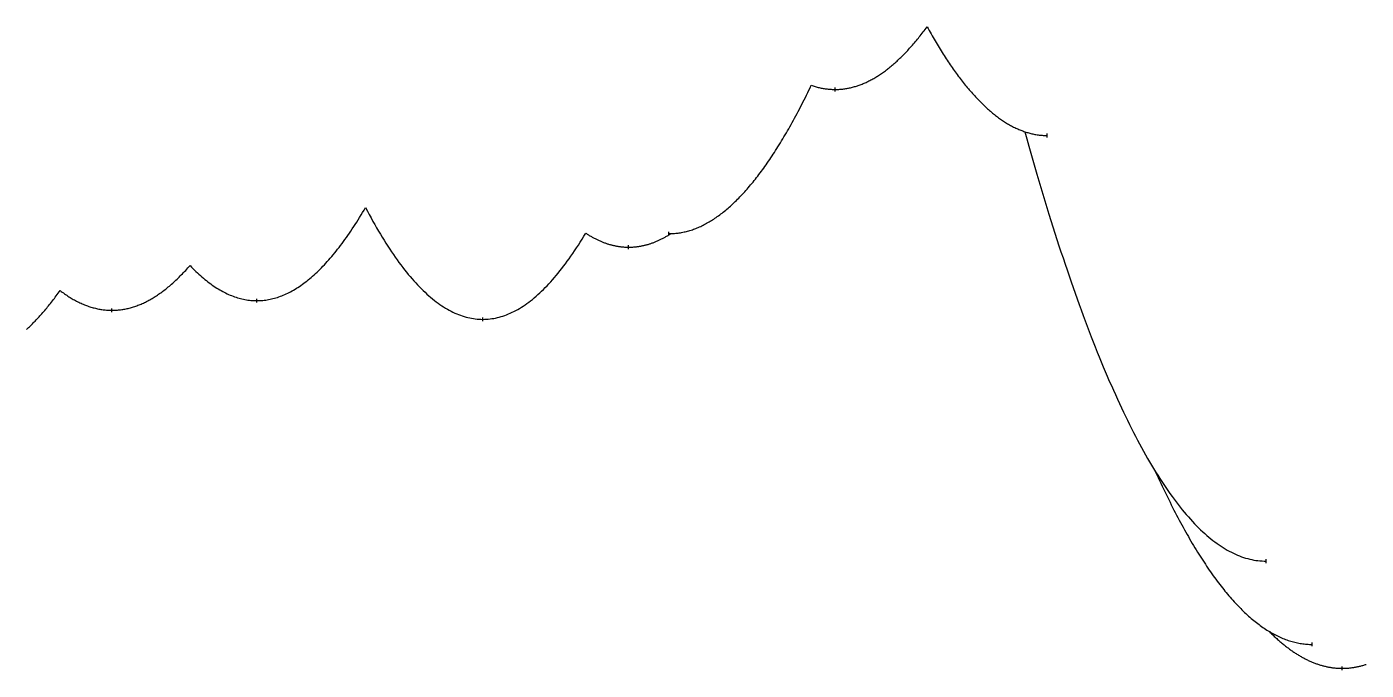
# Model space of a CAD drawing. Header units: metres. Extents: x -35 to 28195, y -4449 to 524.
# Drawn here: x 24665 to 28195, y -4377 to -2680 of the extents above; entities that cross this region are included whole.
import ezdxf

# ---------------------------------------------------------------- set-up
doc = ezdxf.new("R2010")
doc.units = ezdxf.units.M
doc.layers.add('CATENARIES', color=7, linetype='Continuous')
doc.layers.add('CATENARY_VERTEX_TICKS', color=7, linetype='Continuous')

msp = doc.modelspace()

# ---------------------------------------------------------------- linework, layer by layer
at = {"layer": 'CATENARIES'}
for points in [[(26732.9, -2834.2, 0), (26735.5, -2835.1, 0), (26738.1, -2836, 0), (26740.8, -2836.8, 0), (26743.4, -2837.6, 0), (26746, -2838.3, 0), (26748.6, -2839, 0), (26751.2, -2839.7, 0), (26753.8, -2840.3, 0), (26756.4, -2840.9, 0), (26759, -2841.5, 0), (26761.7, -2842, 0), (26764.3, -2842.5, 0), (26766.9, -2842.9, 0), (26769.5, -2843.3, 0), (26772.1, -2843.7, 0), (26774.7, -2844, 0), (26777.3, -2844.3, 0), (26779.9, -2844.6, 0), (26782.6, -2844.8, 0), (26785.2, -2844.9, 0), (26787.8, -2845.1, 0), (26790.4, -2845.2, 0), (26793, -2845.2, 0), (26795.6, -2845.3, 0), (26798.2, -2845.2, 0), (26800.7, -2845.2, 0), (26803.3, -2845.1, 0), (26805.8, -2845, 0), (26808.4, -2844.8, 0), (26810.9, -2844.6, 0), (26813.5, -2844.4, 0), (26816, -2844.1, 0), (26818.6, -2843.8, 0), (26821.1, -2843.4, 0), (26823.7, -2843, 0), (26826.2, -2842.6, 0), (26828.8, -2842.2, 0), (26831.3, -2841.7, 0), (26833.9, -2841.1, 0), (26836.4, -2840.6, 0), (26839, -2840, 0), (26841.5, -2839.3, 0), (26844.1, -2838.7, 0), (26846.6, -2837.9, 0), (26849.2, -2837.2, 0), (26851.7, -2836.4, 0), (26854.3, -2835.6, 0), (26856.8, -2834.7, 0), (26859.4, -2833.8, 0), (26861.9, -2832.9, 0), (26864.5, -2831.9, 0), (26867, -2830.9, 0), (26869.6, -2829.9, 0), (26872.1, -2828.8, 0), (26874.7, -2827.7, 0), (26877.2, -2826.5, 0), (26879.8, -2825.3, 0), (26882.3, -2824.1, 0), (26884.9, -2822.9, 0), (26887.4, -2821.6, 0), (26890, -2820.2, 0), (26892.5, -2818.8, 0), (26895.1, -2817.4, 0), (26897.6, -2816, 0), (26900.2, -2814.5, 0), (26902.7, -2813, 0), (26905.3, -2811.4, 0), (26907.8, -2809.8, 0), (26910.4, -2808.2, 0), (26912.9, -2806.6, 0), (26915.5, -2804.9, 0), (26918, -2803.1, 0), (26920.6, -2801.3, 0), (26923.1, -2799.5, 0), (26925.7, -2797.7, 0), (26928.3, -2795.8, 0), (26930.8, -2793.9, 0), (26933.4, -2791.9, 0), (26935.9, -2789.9, 0), (26938.5, -2787.9, 0), (26941, -2785.8, 0), (26943.6, -2783.7, 0), (26946.1, -2781.6, 0), (26948.7, -2779.4, 0), (26951.2, -2777.2, 0), (26953.8, -2774.9, 0), (26956.3, -2772.6, 0), (26958.9, -2770.3, 0), (26961.4, -2768, 0), (26964, -2765.6, 0), (26966.5, -2763.1, 0), (26969.1, -2760.6, 0), (26971.6, -2758.1, 0), (26974.2, -2755.6, 0), (26976.7, -2753, 0), (26979.3, -2750.4, 0), (26981.8, -2747.7, 0), (26984.4, -2745, 0), (26986.9, -2742.3, 0), (26989.5, -2739.5, 0), (26992, -2736.7, 0), (26994.6, -2733.9, 0), (26997.1, -2731, 0), (26999.7, -2728.1, 0), (27002.2, -2725.2, 0), (27004.8, -2722.2, 0), (27007.3, -2719.2, 0), (27009.9, -2716.1, 0), (27012.4, -2713, 0), (27015, -2709.9, 0), (27017.5, -2706.7, 0), (27020.1, -2703.5, 0), (27022.6, -2700.2, 0), (27025.2, -2697, 0), (27027.7, -2693.6, 0), (27030.3, -2690.3, 0), (27032.8, -2686.9, 0), (27035.4, -2683.5, 0), (27037.9, -2680, 0)], [(27037.9, -2680, 0), (27040.6, -2684.8, 0), (27043.2, -2689.6, 0), (27045.9, -2694.3, 0), (27048.5, -2698.9, 0), (27051.2, -2703.6, 0), (27053.8, -2708.2, 0), (27056.5, -2712.7, 0), (27059.2, -2717.2, 0), (27061.8, -2721.7, 0), (27064.5, -2726.1, 0), (27067.1, -2730.5, 0), (27069.8, -2734.9, 0), (27072.4, -2739.2, 0), (27075.1, -2743.5, 0), (27077.7, -2747.7, 0), (27080.4, -2751.9, 0), (27083.1, -2756, 0), (27085.7, -2760.1, 0), (27088.4, -2764.2, 0), (27091, -2768.2, 0), (27093.7, -2772.2, 0), (27096.3, -2776.1, 0), (27099, -2780, 0), (27101.6, -2783.9, 0), (27104.3, -2787.7, 0), (27106.9, -2791.5, 0), (27109.6, -2795.2, 0), (27112.3, -2798.9, 0), (27114.9, -2802.6, 0), (27117.6, -2806.2, 0), (27120.2, -2809.8, 0), (27122.9, -2813.3, 0), (27125.5, -2816.8, 0), (27128.2, -2820.3, 0), (27130.8, -2823.7, 0), (27133.5, -2827.1, 0), (27136.2, -2830.4, 0), (27138.8, -2833.7, 0), (27141.5, -2837, 0), (27144.1, -2840.2, 0), (27146.8, -2843.4, 0), (27149.4, -2846.5, 0), (27152.1, -2849.6, 0), (27154.7, -2852.6, 0), (27157.4, -2855.6, 0), (27160, -2858.6, 0), (27162.7, -2861.5, 0), (27165.4, -2864.4, 0), (27168, -2867.3, 0), (27170.7, -2870.1, 0), (27173.3, -2872.9, 0), (27176, -2875.6, 0), (27178.6, -2878.3, 0), (27181.3, -2880.9, 0), (27183.9, -2883.5, 0), (27186.6, -2886.1, 0), (27189.3, -2888.6, 0), (27191.9, -2891.1, 0), (27194.6, -2893.6, 0), (27197.2, -2896, 0), (27199.9, -2898.3, 0), (27202.5, -2900.7, 0), (27205.2, -2902.9, 0), (27207.8, -2905.2, 0), (27210.5, -2907.4, 0), (27213.1, -2909.6, 0), (27215.8, -2911.7, 0), (27218.5, -2913.8, 0), (27221.1, -2915.8, 0), (27223.8, -2917.8, 0), (27226.4, -2919.8, 0), (27229.1, -2921.7, 0), (27231.7, -2923.6, 0), (27234.4, -2925.4, 0), (27237, -2927.2, 0), (27239.7, -2929, 0), (27242.4, -2930.7, 0), (27245, -2932.4, 0), (27247.7, -2934, 0), (27250.3, -2935.6, 0), (27253, -2937.2, 0), (27255.6, -2938.7, 0), (27258.3, -2940.2, 0), (27260.9, -2941.6, 0), (27263.6, -2943, 0), (27266.2, -2944.4, 0), (27268.9, -2945.7, 0), (27271.6, -2947, 0), (27274.2, -2948.2, 0), (27276.9, -2949.4, 0), (27279.5, -2950.6, 0), (27282.2, -2951.7, 0), (27284.8, -2952.8, 0), (27287.5, -2953.8, 0), (27290.1, -2954.8, 0), (27292.8, -2955.8, 0), (27295.5, -2956.7, 0), (27298.1, -2957.6, 0), (27300.8, -2958.4, 0), (27303.5, -2959.2, 0), (27306.2, -2960, 0), (27308.9, -2960.7, 0), (27311.6, -2961.4, 0), (27314.3, -2962.1, 0), (27317, -2962.7, 0), (27319.7, -2963.2, 0), (27322.4, -2963.7, 0), (27325.1, -2964.2, 0), (27327.8, -2964.7, 0), (27330.5, -2965, 0), (27333.2, -2965.4, 0), (27335.9, -2965.7, 0), (27338.6, -2966, 0), (27341.3, -2966.2, 0), (27344, -2966.4, 0), (27346.7, -2966.5, 0), (27349.4, -2966.6, 0), (27352.1, -2966.7, 0), (27354.8, -2966.7, 0)], [(26357.8, -3225.5, 0), (26362.9, -3225.4, 0), (26366.1, -3225.3, 0), (26369.2, -3225.1, 0), (26372.3, -3224.9, 0), (26375.5, -3224.6, 0), (26378.6, -3224.3, 0), (26381.7, -3223.9, 0), (26384.9, -3223.4, 0), (26388, -3222.9, 0), (26391.1, -3222.4, 0), (26394.3, -3221.8, 0), (26397.4, -3221.1, 0), (26400.5, -3220.4, 0), (26403.7, -3219.6, 0), (26406.8, -3218.8, 0), (26410, -3217.9, 0), (26413.1, -3217, 0), (26416.2, -3216, 0), (26419.4, -3215, 0), (26422.5, -3213.9, 0), (26425.6, -3212.7, 0), (26428.8, -3211.5, 0), (26431.9, -3210.3, 0), (26435, -3209, 0), (26438.2, -3207.6, 0), (26441.3, -3206.2, 0), (26444.4, -3204.7, 0), (26447.6, -3203.1, 0), (26450.7, -3201.6, 0), (26453.9, -3199.9, 0), (26457, -3198.2, 0), (26460.1, -3196.5, 0), (26463.3, -3194.7, 0), (26466.4, -3192.8, 0), (26469.5, -3190.9, 0), (26472.7, -3188.9, 0), (26475.8, -3186.9, 0), (26478.9, -3184.8, 0), (26482.1, -3182.7, 0), (26485.2, -3180.5, 0), (26488.3, -3178.2, 0), (26491.5, -3176, 0), (26494.6, -3173.6, 0), (26497.8, -3171.2, 0), (26500.9, -3168.7, 0), (26504, -3166.2, 0), (26507.2, -3163.6, 0), (26510.3, -3161, 0), (26513.4, -3158.3, 0), (26516.6, -3155.6, 0), (26519.7, -3152.8, 0), (26522.8, -3150, 0), (26526, -3147.1, 0), (26529.1, -3144.1, 0), (26532.2, -3141.1, 0), (26535.4, -3138, 0), (26538.5, -3134.9, 0), (26541.6, -3131.8, 0), (26544.8, -3128.5, 0), (26547.9, -3125.2, 0), (26551.1, -3121.9, 0), (26554.2, -3118.5, 0), (26557.3, -3115.1, 0), (26560.5, -3111.6, 0), (26563.6, -3108, 0), (26566.7, -3104.4, 0), (26569.9, -3100.7, 0), (26573, -3097, 0), (26576.1, -3093.2, 0), (26579.3, -3089.4, 0), (26582.4, -3085.5, 0), (26585.5, -3081.6, 0), (26588.7, -3077.6, 0), (26591.8, -3073.5, 0), (26595, -3069.4, 0), (26598.1, -3065.3, 0), (26601.2, -3061.1, 0), (26604.4, -3056.8, 0), (26607.5, -3052.5, 0), (26610.6, -3048.1, 0), (26613.8, -3043.7, 0), (26616.9, -3039.2, 0), (26620, -3034.6, 0), (26623.2, -3030, 0), (26626.3, -3025.4, 0), (26629.4, -3020.7, 0), (26632.6, -3015.9, 0), (26635.7, -3011.1, 0), (26638.9, -3006.2, 0), (26642, -3001.3, 0), (26645.1, -2996.3, 0), (26648.3, -2991.2, 0), (26651.4, -2986.1, 0), (26654.5, -2981, 0), (26657.7, -2975.8, 0), (26660.8, -2970.5, 0), (26663.9, -2965.2, 0), (26667.1, -2959.8, 0), (26670.2, -2954.4, 0), (26673.3, -2948.9, 0), (26676.5, -2943.4, 0), (26679.6, -2937.8, 0), (26682.8, -2932.1, 0), (26685.9, -2926.4, 0), (26689, -2920.7, 0), (26692.2, -2914.9, 0), (26695.3, -2909, 0), (26698.4, -2903.1, 0), (26701.6, -2897.1, 0), (26704.7, -2891, 0), (26707.8, -2884.9, 0), (26711, -2878.8, 0), (26714.1, -2872.6, 0), (26717.2, -2866.3, 0), (26720.4, -2860, 0), (26723.5, -2853.6, 0), (26726.6, -2847.2, 0), (26729.8, -2840.7, 0), (26732.9, -2834.2, 0)], [(27295.5, -2956.7, 0), (27300.8, -2975.7, 0), (27306.1, -2994.5, 0), (27311.4, -3013.2, 0), (27316.7, -3031.7, 0), (27322, -3050.1, 0), (27327.3, -3068.2, 0), (27332.6, -3086.2, 0), (27337.9, -3104.1, 0), (27343.2, -3121.8, 0), (27348.5, -3139.3, 0), (27353.8, -3156.7, 0), (27359.1, -3173.8, 0), (27364.5, -3190.9, 0), (27369.8, -3207.7, 0), (27375.1, -3224.4, 0), (27380.4, -3241, 0), (27385.7, -3257.3, 0), (27391, -3273.5, 0), (27396.3, -3289.6, 0), (27401.6, -3305.5, 0), (27406.9, -3321.2, 0), (27412.2, -3336.8, 0), (27417.5, -3352.1, 0), (27422.8, -3367.4, 0), (27428.1, -3382.4, 0), (27433.5, -3397.4, 0), (27438.8, -3412.1, 0), (27444.1, -3426.7, 0), (27449.4, -3441.1, 0), (27454.7, -3455.4, 0), (27460, -3469.5, 0), (27465.3, -3483.4, 0), (27470.6, -3497.2, 0), (27475.9, -3510.8, 0), (27481.2, -3524.3, 0), (27486.5, -3537.6, 0), (27491.8, -3550.7, 0), (27497.1, -3563.7, 0), (27502.5, -3576.5, 0), (27507.8, -3589.1, 0), (27513.1, -3601.6, 0), (27518.4, -3614, 0), (27523.7, -3626.1, 0), (27529, -3638.1, 0), (27534.3, -3650, 0), (27539.6, -3661.7, 0), (27544.9, -3673.2, 0), (27550.2, -3684.6, 0), (27555.5, -3695.8, 0), (27560.8, -3706.9, 0), (27566.1, -3717.7, 0), (27571.5, -3728.5, 0), (27576.8, -3739.1, 0), (27582.1, -3749.5, 0), (27587.4, -3759.7, 0), (27592.7, -3769.8, 0), (27598, -3779.8, 0), (27603.3, -3789.6, 0), (27608.6, -3799.2, 0), (27613.9, -3808.6, 0), (27619.2, -3818, 0), (27624.5, -3827.1, 0), (27629.8, -3836.1, 0), (27635.1, -3844.9, 0), (27640.5, -3853.6, 0), (27645.8, -3862.3, 0), (27651.2, -3870.7, 0), (27656.6, -3879.1, 0), (27662, -3887.2, 0), (27667.4, -3895.2, 0), (27672.8, -3903.1, 0), (27678.2, -3910.7, 0), (27683.6, -3918.2, 0), (27689, -3925.6, 0), (27694.4, -3932.8, 0), (27699.8, -3939.8, 0), (27705.2, -3946.7, 0), (27710.6, -3953.4, 0), (27715.9, -3959.9, 0), (27721.3, -3966.3, 0), (27726.7, -3972.5, 0), (27732.1, -3978.5, 0), (27737.5, -3984.4, 0), (27742.9, -3990.2, 0), (27748.3, -3995.7, 0), (27753.7, -4001.1, 0), (27759.1, -4006.4, 0), (27764.5, -4011.4, 0), (27769.9, -4016.4, 0), (27775.3, -4021.1, 0), (27780.7, -4025.7, 0), (27786.1, -4030.2, 0), (27791.4, -4034.4, 0), (27796.8, -4038.5, 0), (27802.2, -4042.5, 0), (27807.6, -4046.3, 0), (27813, -4049.9, 0), (27818.4, -4053.4, 0), (27823.8, -4056.7, 0), (27829.2, -4059.8, 0), (27834.6, -4062.8, 0), (27840, -4065.6, 0), (27845.4, -4068.3, 0), (27850.8, -4070.8, 0), (27856.2, -4073.1, 0), (27861.6, -4075.3, 0), (27866.9, -4077.3, 0), (27872.3, -4079.1, 0), (27877.7, -4080.8, 0), (27883.1, -4082.4, 0), (27888.5, -4083.7, 0), (27893.9, -4084.9, 0), (27899.3, -4086, 0), (27904.7, -4086.9, 0), (27910.1, -4087.6, 0), (27915.5, -4088.2, 0), (27920.9, -4088.6, 0), (27926.3, -4088.8, 0), (27931.7, -4088.9, 0)], [(25095.4, -3309.4, 0), (25099.3, -3313.5, 0), (25103.2, -3317.5, 0), (25107.1, -3321.4, 0), (25111, -3325.2, 0), (25115, -3328.9, 0), (25118.9, -3332.5, 0), (25122.8, -3336, 0), (25126.7, -3339.5, 0), (25130.6, -3342.8, 0), (25134.5, -3346.1, 0), (25138.5, -3349.2, 0), (25142.4, -3352.3, 0), (25146.3, -3355.3, 0), (25150.2, -3358.1, 0), (25154.1, -3360.9, 0), (25158, -3363.6, 0), (25161.9, -3366.2, 0), (25165.9, -3368.8, 0), (25169.8, -3371.2, 0), (25173.7, -3373.5, 0), (25177.6, -3375.8, 0), (25181.5, -3377.9, 0), (25185.4, -3380, 0), (25189.3, -3381.9, 0), (25193.3, -3383.8, 0), (25197.2, -3385.6, 0), (25201.1, -3387.3, 0), (25205, -3388.9, 0), (25208.9, -3390.4, 0), (25212.8, -3391.8, 0), (25216.7, -3393.2, 0), (25220.7, -3394.4, 0), (25224.6, -3395.5, 0), (25228.5, -3396.6, 0), (25232.4, -3397.6, 0), (25236.3, -3398.4, 0), (25240.2, -3399.2, 0), (25244.1, -3399.9, 0), (25248.1, -3400.5, 0), (25252, -3401, 0), (25255.9, -3401.4, 0), (25259.8, -3401.7, 0), (25263.7, -3401.9, 0), (25267.6, -3402.1, 0), (25271.5, -3402.1, 0), (25275.4, -3402.1, 0), (25279.3, -3401.9, 0), (25283.2, -3401.7, 0), (25287, -3401.4, 0), (25290.9, -3401, 0), (25294.8, -3400.5, 0), (25298.6, -3399.9, 0), (25302.5, -3399.3, 0), (25306.4, -3398.5, 0), (25310.2, -3397.7, 0), (25314.1, -3396.7, 0), (25318, -3395.7, 0), (25321.9, -3394.6, 0), (25325.7, -3393.4, 0), (25329.6, -3392.1, 0), (25333.5, -3390.7, 0), (25337.3, -3389.2, 0), (25341.2, -3387.6, 0), (25345.1, -3386, 0), (25348.9, -3384.2, 0), (25352.8, -3382.4, 0), (25356.7, -3380.5, 0), (25360.6, -3378.5, 0), (25364.4, -3376.4, 0), (25368.3, -3374.2, 0), (25372.2, -3371.9, 0), (25376, -3369.5, 0), (25379.9, -3367.1, 0), (25383.8, -3364.5, 0), (25387.6, -3361.9, 0), (25391.5, -3359.1, 0), (25395.4, -3356.3, 0), (25399.3, -3353.4, 0), (25403.1, -3350.4, 0), (25407, -3347.3, 0), (25410.9, -3344.1, 0), (25414.7, -3340.9, 0), (25418.6, -3337.5, 0), (25422.5, -3334.1, 0), (25426.3, -3330.5, 0), (25430.2, -3326.9, 0), (25434.1, -3323.2, 0), (25438, -3319.4, 0), (25441.8, -3315.5, 0), (25445.7, -3311.5, 0), (25449.6, -3307.4, 0), (25453.4, -3303.3, 0), (25457.3, -3299, 0), (25461.2, -3294.7, 0), (25465, -3290.2, 0), (25468.9, -3285.7, 0), (25472.8, -3281.1, 0), (25476.7, -3276.4, 0), (25480.5, -3271.6, 0), (25484.4, -3266.7, 0), (25488.3, -3261.7, 0), (25492.1, -3256.7, 0), (25496, -3251.5, 0), (25499.9, -3246.3, 0), (25503.7, -3240.9, 0), (25507.6, -3235.5, 0), (25511.5, -3230, 0), (25515.4, -3224.4, 0), (25519.2, -3218.7, 0), (25523.1, -3212.9, 0), (25527, -3207, 0), (25530.8, -3201, 0), (25534.7, -3195, 0), (25538.6, -3188.8, 0), (25542.4, -3182.6, 0), (25546.3, -3176.2, 0), (25550.2, -3169.8, 0), (25554.1, -3163.3, 0), (25557.9, -3156.7, 0)], [(25557.9, -3156.7, 0), (25562.8, -3166, 0), (25567.7, -3175.2, 0), (25572.6, -3184.2, 0), (25577.5, -3193, 0), (25582.4, -3201.7, 0), (25587.3, -3210.3, 0), (25592.3, -3218.7, 0), (25597.2, -3227, 0), (25602.1, -3235.1, 0), (25607, -3243, 0), (25611.9, -3250.8, 0), (25616.8, -3258.5, 0), (25621.7, -3266, 0), (25626.6, -3273.3, 0), (25631.5, -3280.5, 0), (25636.4, -3287.6, 0), (25641.3, -3294.5, 0), (25646.2, -3301.3, 0), (25651.1, -3307.9, 0), (25656, -3314.3, 0), (25660.9, -3320.6, 0), (25665.8, -3326.8, 0), (25670.7, -3332.8, 0), (25675.6, -3338.7, 0), (25680.5, -3344.4, 0), (25685.4, -3350, 0), (25690.3, -3355.4, 0), (25695.2, -3360.6, 0), (25700.2, -3365.7, 0), (25705.1, -3370.7, 0), (25710, -3375.5, 0), (25714.9, -3380.2, 0), (25719.8, -3384.7, 0), (25724.7, -3389.1, 0), (25729.6, -3393.3, 0), (25734.5, -3397.4, 0), (25739.4, -3401.3, 0), (25744.3, -3405.1, 0), (25749.2, -3408.7, 0), (25754.1, -3412.2, 0), (25759, -3415.6, 0), (25763.9, -3418.7, 0), (25768.8, -3421.8, 0), (25773.7, -3424.7, 0), (25778.6, -3427.4, 0), (25783.5, -3430, 0), (25788.4, -3432.4, 0), (25793.3, -3434.7, 0), (25798.2, -3436.9, 0), (25803.1, -3438.9, 0), (25808.1, -3440.7, 0), (25813, -3442.4, 0), (25817.9, -3444, 0), (25822.8, -3445.4, 0), (25827.7, -3446.7, 0), (25832.6, -3447.8, 0), (25837.5, -3448.7, 0), (25842.4, -3449.5, 0), (25847.3, -3450.2, 0), (25852.2, -3450.7, 0), (25857.1, -3451.1, 0), (25862, -3451.3, 0), (25866.9, -3451.4, 0), (25871.8, -3451.3, 0), (25876.6, -3451.1, 0), (25881.4, -3450.7, 0), (25886.3, -3450.2, 0), (25891.1, -3449.6, 0), (25896, -3448.8, 0), (25900.8, -3447.9, 0), (25905.7, -3446.8, 0), (25910.5, -3445.5, 0), (25915.4, -3444.2, 0), (25920.2, -3442.7, 0), (25925.1, -3441, 0), (25929.9, -3439.2, 0), (25934.8, -3437.2, 0), (25939.6, -3435.1, 0), (25944.4, -3432.9, 0), (25949.3, -3430.5, 0), (25954.1, -3428, 0), (25959, -3425.3, 0), (25963.8, -3422.5, 0), (25968.7, -3419.5, 0), (25973.5, -3416.4, 0), (25978.4, -3413.1, 0), (25983.2, -3409.7, 0), (25988.1, -3406.2, 0), (25992.9, -3402.5, 0), (25997.8, -3398.7, 0), (26002.6, -3394.7, 0), (26007.4, -3390.6, 0), (26012.3, -3386.3, 0), (26017.1, -3381.9, 0), (26022, -3377.3, 0), (26026.8, -3372.6, 0), (26031.7, -3367.8, 0), (26036.5, -3362.8, 0), (26041.4, -3357.6, 0), (26046.2, -3352.3, 0), (26051.1, -3346.9, 0), (26055.9, -3341.3, 0), (26060.8, -3335.6, 0), (26065.6, -3329.7, 0), (26070.5, -3323.7, 0), (26075.3, -3317.6, 0), (26080.1, -3311.3, 0), (26085, -3304.8, 0), (26089.8, -3298.2, 0), (26094.7, -3291.5, 0), (26099.5, -3284.6, 0), (26104.4, -3277.5, 0), (26109.2, -3270.4, 0), (26114.1, -3263, 0), (26118.9, -3255.6, 0), (26123.8, -3247.9, 0), (26128.6, -3240.2, 0), (26133.5, -3232.3, 0), (26138.3, -3224.2, 0)], [(26138.3, -3224.2, 0), (26140.2, -3225.4, 0), (26142.1, -3226.6, 0), (26144, -3227.8, 0), (26145.8, -3229, 0), (26147.7, -3230.1, 0), (26149.6, -3231.2, 0), (26151.5, -3232.3, 0), (26153.4, -3233.4, 0), (26155.3, -3234.5, 0), (26157.2, -3235.5, 0), (26159.1, -3236.5, 0), (26160.9, -3237.5, 0), (26162.8, -3238.5, 0), (26164.7, -3239.4, 0), (26166.6, -3240.4, 0), (26168.5, -3241.3, 0), (26170.4, -3242.2, 0), (26172.3, -3243, 0), (26174.2, -3243.9, 0), (26176, -3244.7, 0), (26177.9, -3245.5, 0), (26179.8, -3246.3, 0), (26181.7, -3247.1, 0), (26183.6, -3247.8, 0), (26185.5, -3248.6, 0), (26187.4, -3249.3, 0), (26189.3, -3250, 0), (26191.1, -3250.6, 0), (26193, -3251.3, 0), (26194.9, -3251.9, 0), (26196.8, -3252.5, 0), (26198.7, -3253.1, 0), (26200.6, -3253.7, 0), (26202.5, -3254.2, 0), (26204.4, -3254.7, 0), (26206.2, -3255.2, 0), (26208.1, -3255.7, 0), (26210, -3256.2, 0), (26211.9, -3256.6, 0), (26213.8, -3257, 0), (26215.7, -3257.4, 0), (26217.6, -3257.8, 0), (26219.5, -3258.2, 0), (26221.3, -3258.5, 0), (26223.2, -3258.8, 0), (26225.1, -3259.1, 0), (26227, -3259.4, 0), (26228.9, -3259.7, 0), (26230.8, -3259.9, 0), (26232.7, -3260.1, 0), (26234.6, -3260.3, 0), (26236.4, -3260.5, 0), (26238.3, -3260.6, 0), (26240.2, -3260.8, 0), (26242.1, -3260.9, 0), (26244, -3261, 0), (26245.9, -3261, 0), (26247.8, -3261.1, 0), (26249.6, -3261.1, 0), (26251.5, -3261.1, 0), (26253.4, -3261.1, 0), (26255.3, -3261.1, 0), (26257.2, -3261, 0), (26259.1, -3261, 0), (26261, -3260.9, 0), (26262.9, -3260.8, 0), (26264.8, -3260.6, 0), (26266.6, -3260.5, 0), (26268.5, -3260.3, 0), (26270.4, -3260.1, 0), (26272.3, -3259.9, 0), (26274.2, -3259.7, 0), (26276.1, -3259.4, 0), (26278, -3259.1, 0), (26279.9, -3258.8, 0), (26281.7, -3258.5, 0), (26283.6, -3258.2, 0), (26285.5, -3257.8, 0), (26287.4, -3257.4, 0), (26289.3, -3257, 0), (26291.2, -3256.6, 0), (26293.1, -3256.2, 0), (26295, -3255.7, 0), (26296.8, -3255.2, 0), (26298.7, -3254.7, 0), (26300.6, -3254.2, 0), (26302.5, -3253.7, 0), (26304.4, -3253.1, 0), (26306.3, -3252.5, 0), (26308.2, -3251.9, 0), (26310.1, -3251.3, 0), (26311.9, -3250.6, 0), (26313.8, -3250, 0), (26315.7, -3249.3, 0), (26317.6, -3248.6, 0), (26319.5, -3247.8, 0), (26321.4, -3247.1, 0), (26323.3, -3246.3, 0), (26325.2, -3245.5, 0), (26327.1, -3244.7, 0), (26328.9, -3243.9, 0), (26330.8, -3243, 0), (26332.7, -3242.2, 0), (26334.6, -3241.3, 0), (26336.5, -3240.3, 0), (26338.4, -3239.4, 0), (26340.3, -3238.5, 0), (26342.2, -3237.5, 0), (26344, -3236.5, 0), (26345.9, -3235.5, 0), (26347.8, -3234.4, 0), (26349.7, -3233.4, 0), (26351.6, -3232.3, 0), (26353.5, -3231.2, 0), (26355.4, -3230.1, 0), (26357.3, -3228.9, 0), (26359.1, -3227.8, 0), (26361, -3226.6, 0), (26362.9, -3225.4, 0)], [(24752.9, -3375.5, 0), (24755.8, -3377.7, 0), (24758.7, -3379.8, 0), (24761.6, -3381.9, 0), (24764.6, -3384, 0), (24767.5, -3386, 0), (24770.4, -3387.9, 0), (24773.3, -3389.9, 0), (24776.2, -3391.7, 0), (24779.1, -3393.5, 0), (24782, -3395.3, 0), (24784.9, -3397, 0), (24787.8, -3398.7, 0), (24790.7, -3400.3, 0), (24793.6, -3401.9, 0), (24796.5, -3403.4, 0), (24799.4, -3404.9, 0), (24802.3, -3406.4, 0), (24805.3, -3407.7, 0), (24808.2, -3409.1, 0), (24811.1, -3410.4, 0), (24814, -3411.6, 0), (24816.9, -3412.8, 0), (24819.8, -3414, 0), (24822.7, -3415.1, 0), (24825.6, -3416.2, 0), (24828.5, -3417.2, 0), (24831.4, -3418.1, 0), (24834.3, -3419.1, 0), (24837.2, -3419.9, 0), (24840.1, -3420.7, 0), (24843.1, -3421.5, 0), (24846, -3422.3, 0), (24848.9, -3422.9, 0), (24851.8, -3423.6, 0), (24854.7, -3424.2, 0), (24857.6, -3424.7, 0), (24860.5, -3425.2, 0), (24863.4, -3425.6, 0), (24866.3, -3426, 0), (24869.2, -3426.4, 0), (24872.1, -3426.7, 0), (24875, -3427, 0), (24877.9, -3427.2, 0), (24880.9, -3427.3, 0), (24883.8, -3427.5, 0), (24886.7, -3427.5, 0), (24889.6, -3427.6, 0), (24892.4, -3427.5, 0), (24895.3, -3427.5, 0), (24898.1, -3427.4, 0), (24901, -3427.2, 0), (24903.9, -3427, 0), (24906.7, -3426.7, 0), (24909.6, -3426.4, 0), (24912.4, -3426.1, 0), (24915.3, -3425.7, 0), (24918.2, -3425.3, 0), (24921, -3424.8, 0), (24923.9, -3424.3, 0), (24926.7, -3423.7, 0), (24929.6, -3423.1, 0), (24932.5, -3422.4, 0), (24935.3, -3421.7, 0), (24938.2, -3421, 0), (24941, -3420.2, 0), (24943.9, -3419.3, 0), (24946.7, -3418.4, 0), (24949.6, -3417.5, 0), (24952.5, -3416.5, 0), (24955.3, -3415.5, 0), (24958.2, -3414.4, 0), (24961, -3413.3, 0), (24963.9, -3412.2, 0), (24966.8, -3411, 0), (24969.6, -3409.7, 0), (24972.5, -3408.4, 0), (24975.3, -3407.1, 0), (24978.2, -3405.7, 0), (24981, -3404.2, 0), (24983.9, -3402.8, 0), (24986.8, -3401.2, 0), (24989.6, -3399.7, 0), (24992.5, -3398, 0), (24995.3, -3396.4, 0), (24998.2, -3394.7, 0), (25001.1, -3392.9, 0), (25003.9, -3391.1, 0), (25006.8, -3389.3, 0), (25009.6, -3387.4, 0), (25012.5, -3385.4, 0), (25015.4, -3383.5, 0), (25018.2, -3381.4, 0), (25021.1, -3379.4, 0), (25023.9, -3377.2, 0), (25026.8, -3375.1, 0), (25029.6, -3372.9, 0), (25032.5, -3370.6, 0), (25035.4, -3368.3, 0), (25038.2, -3366, 0), (25041.1, -3363.6, 0), (25043.9, -3361.1, 0), (25046.8, -3358.6, 0), (25049.7, -3356.1, 0), (25052.5, -3353.5, 0), (25055.4, -3350.9, 0), (25058.2, -3348.2, 0), (25061.1, -3345.5, 0), (25063.9, -3342.8, 0), (25066.8, -3340, 0), (25069.7, -3337.1, 0), (25072.5, -3334.2, 0), (25075.4, -3331.3, 0), (25078.2, -3328.3, 0), (25081.1, -3325.3, 0), (25084, -3322.2, 0), (25086.8, -3319.1, 0), (25089.7, -3315.9, 0), (25092.5, -3312.7, 0), (25095.4, -3309.4, 0)], [(24664.6, -3477.9, 0), (24667.2, -3475.5, 0), (24669.7, -3473.2, 0), (24672.2, -3470.8, 0), (24674.7, -3468.4, 0), (24677.3, -3465.9, 0), (24679.8, -3463.4, 0), (24682.3, -3460.9, 0), (24684.8, -3458.4, 0), (24687.3, -3455.8, 0), (24689.9, -3453.1, 0), (24692.4, -3450.4, 0), (24694.9, -3447.7, 0), (24697.4, -3445, 0), (24700, -3442.2, 0), (24702.5, -3439.4, 0), (24705, -3436.5, 0), (24707.5, -3433.7, 0), (24710, -3430.7, 0), (24712.6, -3427.8, 0), (24715.1, -3424.8, 0), (24717.6, -3421.7, 0), (24720.1, -3418.7, 0), (24722.7, -3415.6, 0), (24725.2, -3412.4, 0), (24727.7, -3409.3, 0), (24730.2, -3406, 0), (24732.7, -3402.8, 0), (24735.3, -3399.5, 0), (24737.8, -3396.2, 0), (24740.3, -3392.8, 0), (24742.8, -3389.4, 0), (24745.4, -3386, 0), (24747.9, -3382.5, 0), (24750.4, -3379, 0), (24752.9, -3375.5, 0)], [(27640.5, -3853.6, 0), (27643.9, -3861.2, 0), (27647.3, -3868.8, 0), (27650.8, -3876.2, 0), (27654.2, -3883.6, 0), (27657.7, -3891, 0), (27661.1, -3898.3, 0), (27664.6, -3905.5, 0), (27668, -3912.7, 0), (27671.5, -3919.7, 0), (27674.9, -3926.8, 0), (27678.4, -3933.7, 0), (27681.8, -3940.6, 0), (27685.3, -3947.5, 0), (27688.7, -3954.2, 0), (27692.2, -3960.9, 0), (27695.6, -3967.6, 0), (27699.1, -3974.1, 0), (27702.5, -3980.6, 0), (27706, -3987.1, 0), (27709.4, -3993.5, 0), (27712.9, -3999.8, 0), (27716.3, -4006, 0), (27719.8, -4012.2, 0), (27723.2, -4018.3, 0), (27726.7, -4024.4, 0), (27730.1, -4030.4, 0), (27733.6, -4036.3, 0), (27737, -4042.2, 0), (27740.5, -4048, 0), (27743.9, -4053.7, 0), (27747.3, -4059.4, 0), (27750.8, -4065, 0), (27754.2, -4070.5, 0), (27757.7, -4076, 0), (27761.1, -4081.4, 0), (27764.6, -4086.8, 0), (27768, -4092.1, 0), (27771.5, -4097.3, 0), (27774.9, -4102.4, 0), (27778.4, -4107.5, 0), (27781.8, -4112.6, 0), (27785.3, -4117.5, 0), (27788.7, -4122.4, 0), (27792.2, -4127.3, 0), (27795.6, -4132, 0), (27799.1, -4136.7, 0), (27802.5, -4141.4, 0), (27806, -4146, 0), (27809.4, -4150.5, 0), (27812.9, -4154.9, 0), (27816.3, -4159.3, 0), (27819.8, -4163.7, 0), (27823.2, -4167.9, 0), (27826.7, -4172.1, 0), (27830.1, -4176.3, 0), (27833.6, -4180.3, 0), (27837, -4184.3, 0), (27840.5, -4188.3, 0), (27843.9, -4192.2, 0), (27847.3, -4196, 0), (27850.8, -4199.7, 0), (27854.2, -4203.4, 0), (27857.7, -4207, 0), (27861.1, -4210.6, 0), (27864.6, -4214.1, 0), (27868, -4217.5, 0), (27871.5, -4220.9, 0), (27874.9, -4224.2, 0), (27878.4, -4227.4, 0), (27881.8, -4230.6, 0), (27885.3, -4233.7, 0), (27888.7, -4236.8, 0), (27892.2, -4239.8, 0), (27895.6, -4242.7, 0), (27899.1, -4245.5, 0), (27902.5, -4248.3, 0), (27906, -4251.1, 0), (27909.4, -4253.7, 0), (27912.9, -4256.3, 0), (27916.3, -4258.9, 0), (27919.8, -4261.4, 0), (27923.2, -4263.8, 0), (27926.7, -4266.1, 0), (27930.1, -4268.4, 0), (27933.6, -4270.6, 0), (27937, -4272.8, 0), (27940.5, -4274.9, 0), (27944, -4277, 0), (27947.5, -4279, 0), (27951, -4280.9, 0), (27954.5, -4282.8, 0), (27958, -4284.6, 0), (27961.5, -4286.3, 0), (27965, -4288, 0), (27968.5, -4289.6, 0), (27972, -4291.1, 0), (27975.5, -4292.6, 0), (27979, -4294, 0), (27982.5, -4295.4, 0), (27986, -4296.7, 0), (27989.6, -4297.9, 0), (27993.1, -4299, 0), (27996.6, -4300.1, 0), (28000.1, -4301.1, 0), (28003.6, -4302.1, 0), (28007.1, -4303, 0), (28010.6, -4303.8, 0), (28014.1, -4304.5, 0), (28017.6, -4305.2, 0), (28021.1, -4305.8, 0), (28024.6, -4306.4, 0), (28028.1, -4306.9, 0), (28031.6, -4307.3, 0), (28035.2, -4307.7, 0), (28038.7, -4308, 0), (28042.2, -4308.2, 0), (28045.7, -4308.4, 0), (28049.2, -4308.5, 0), (28052.7, -4308.5, 0)], [(27940.5, -4274.9, 0), (27942.6, -4277, 0), (27944.7, -4279.2, 0), (27946.8, -4281.2, 0), (27949, -4283.3, 0), (27951.1, -4285.4, 0), (27953.2, -4287.4, 0), (27955.4, -4289.4, 0), (27957.5, -4291.3, 0), (27959.6, -4293.3, 0), (27961.8, -4295.2, 0), (27963.9, -4297.1, 0), (27966, -4299, 0), (27968.2, -4300.8, 0), (27970.3, -4302.7, 0), (27972.4, -4304.5, 0), (27974.5, -4306.2, 0), (27976.7, -4308, 0), (27978.8, -4309.7, 0), (27980.9, -4311.4, 0), (27983.1, -4313.1, 0), (27985.2, -4314.8, 0), (27987.3, -4316.4, 0), (27989.5, -4318, 0), (27991.6, -4319.6, 0), (27993.7, -4321.2, 0), (27995.9, -4322.7, 0), (27998, -4324.2, 0), (28000.1, -4325.7, 0), (28002.2, -4327.2, 0), (28004.4, -4328.6, 0), (28006.5, -4330.1, 0), (28008.6, -4331.5, 0), (28010.8, -4332.8, 0), (28012.9, -4334.2, 0), (28015, -4335.5, 0), (28017.2, -4336.8, 0), (28019.3, -4338.1, 0), (28021.4, -4339.3, 0), (28023.6, -4340.6, 0), (28025.7, -4341.8, 0), (28027.8, -4343, 0), (28029.9, -4344.1, 0), (28032.1, -4345.2, 0), (28034.2, -4346.4, 0), (28036.3, -4347.4, 0), (28038.5, -4348.5, 0), (28040.6, -4349.5, 0), (28042.7, -4350.6, 0), (28044.9, -4351.5, 0), (28047, -4352.5, 0), (28049.1, -4353.5, 0), (28051.3, -4354.4, 0), (28053.4, -4355.3, 0), (28055.5, -4356.1, 0), (28057.7, -4357, 0), (28059.8, -4357.8, 0), (28061.9, -4358.6, 0), (28064, -4359.4, 0), (28066.2, -4360.1, 0), (28068.3, -4360.9, 0), (28070.4, -4361.6, 0), (28072.6, -4362.2, 0), (28074.7, -4362.9, 0), (28076.8, -4363.5, 0), (28079, -4364.1, 0), (28081.1, -4364.7, 0), (28083.2, -4365.3, 0), (28085.4, -4365.8, 0), (28087.5, -4366.3, 0), (28089.6, -4366.8, 0), (28091.7, -4367.3, 0), (28093.9, -4367.7, 0), (28096, -4368.2, 0), (28098.1, -4368.5, 0), (28100.3, -4368.9, 0), (28102.4, -4369.3, 0), (28104.5, -4369.6, 0), (28106.7, -4369.9, 0), (28108.8, -4370.2, 0), (28110.9, -4370.4, 0), (28113.1, -4370.6, 0), (28115.2, -4370.8, 0), (28117.3, -4371, 0), (28119.4, -4371.2, 0), (28121.6, -4371.3, 0), (28123.7, -4371.4, 0), (28125.8, -4371.5, 0), (28128, -4371.5, 0), (28130.1, -4371.6, 0), (28132.2, -4371.6, 0), (28134.4, -4371.6, 0), (28136.6, -4371.5, 0), (28138.8, -4371.5, 0), (28141, -4371.4, 0), (28143.1, -4371.3, 0), (28145.3, -4371.1, 0), (28147.5, -4371, 0), (28149.7, -4370.8, 0), (28151.9, -4370.6, 0), (28154, -4370.3, 0), (28156.2, -4370.1, 0), (28158.4, -4369.8, 0), (28160.6, -4369.5, 0), (28162.8, -4369.2, 0), (28164.9, -4368.8, 0), (28167.1, -4368.4, 0), (28169.3, -4368, 0), (28171.5, -4367.6, 0), (28173.7, -4367.1, 0), (28175.8, -4366.6, 0), (28178, -4366.1, 0), (28180.2, -4365.6, 0), (28182.4, -4365, 0), (28184.6, -4364.4, 0), (28186.7, -4363.8, 0), (28188.9, -4363.2, 0), (28191.1, -4362.5, 0), (28193.3, -4361.8, 0), (28195.5, -4361.1, 0)]]:
    msp.add_polyline3d(points, dxfattribs=at)
at = {"layer": 'CATENARY_VERTEX_TICKS'}
for p, q in [((26795.6, -2850.3), (26795.6, -2840.3)), ((27354.8, -2971.7), (27354.8, -2961.7)), ((26357.8, -3230.5), (26357.8, -3220.5)), ((26251.5, -3266.1), (26251.5, -3256.1)), ((24889.6, -3432.6), (24889.6, -3422.6)), ((25271.5, -3407.1), (25271.5, -3397.1)), ((25866.9, -3456.4), (25866.9, -3446.4)), ((27931.7, -4093.9), (27931.7, -4083.9)), ((28052.7, -4313.5), (28052.7, -4303.5)), ((28132.2, -4376.6), (28132.2, -4366.6))]:
    msp.add_line(p, q, dxfattribs=at)

doc.saveas('drawing.dxf')
